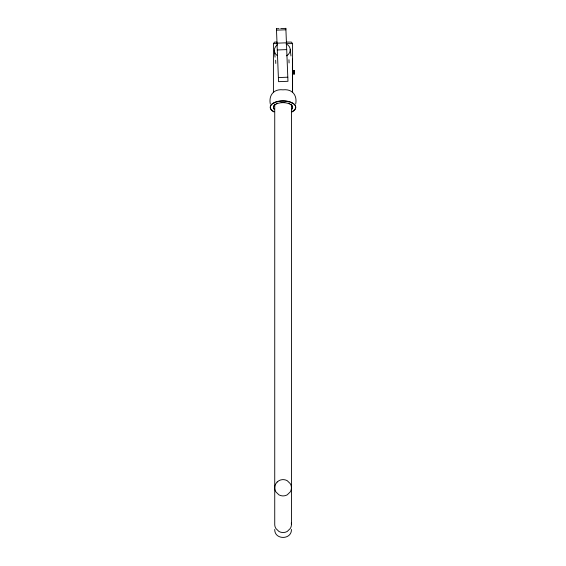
<?xml version="1.0" encoding="UTF-8"?>
<svg xmlns="http://www.w3.org/2000/svg" width="566" height="566" viewBox="0 0 566 566"><rect width="100%" height="100%" fill="white"/><g stroke="black" fill="none" stroke-linecap="round" stroke-linejoin="round"><path stroke-width="0.85" d="M292.587 73.934L294.476 73.92L294.476 72.483L292.587 72.483M294.469 72.207L294.469 70.757L292.587 70.771M294.469 73.934L294.469 70.757M270.307 104.045C268.638 95.548 273.42 88.735 283 89.831C292.58 88.735 297.362 95.548 295.693 104.045M291.426 529.436C291.787 540.063 274.376 540.063 274.736 529.436M273.413 92.4L273.413 43.617L274.552 42.089L277.078 42.089M276.449 28.746L279.017 28.647M280.722 28.576L285.858 28.371M276.498 30.154L285.915 29.779M277.022 43.179L286.431 42.804M277.29 49.971L286.707 49.603M278.387 77.577L287.804 77.202M286.361 42.089L291.419 42.089L292.587 43.617L292.587 92.4M273.413 43.617L276.901 43.617M286.488 43.617L292.587 43.617M292.587 70.899L294.476 70.842M292.587 71.04L294.476 71.033M292.587 71.316L294.476 71.316M292.587 71.67L294.476 71.67M292.587 72.066L294.476 72.066M292.587 72.894L294.476 72.894M292.587 73.262L294.476 73.262M292.587 73.566L294.476 73.566M292.587 73.792L294.476 73.792M290.259 49.596L290.966 55.942M274.326 50.615L275.055 57.152M288.957 59.72L289.085 62.939M285.858 28.3L287.967 81.292L278.55 81.667L276.441 28.675M275.656 60.244L275.784 63.463M292.403 66.371L292.558 92.23M292.403 59.14L292.565 92.194M291.426 104.038L291.426 524.385M274.736 104.038L274.736 524.385A8.172 8.08 0 0 0 275.854 528.46L278.904 531.446A8.426 8.334 0 0 0 287.252 531.446L290.308 528.46A8.172 8.08 0 0 0 291.299 522.963M285.986 43.872A7.988 6.905 -6.4 0 1 286.566 55.829M276.894 55.348A7.988 6.905 -6.4 0 1 277.453 44.742M290.966 104.491A9.587 4.79 0 0 1 291.851 108.99M274.149 108.99A9.587 4.79 0 0 1 275.034 104.491M276.222 103.769A9.587 4.79 0 0 1 277.673 103.168M281.132 102.453A9.587 4.79 0 0 1 284.868 102.453M288.327 103.168A9.587 4.79 0 0 1 289.778 103.769M274.149 109.266A9.587 4.79 0 0 1 283 102.637A9.587 4.79 0 0 1 291.851 109.266M274.022 111.644A12.7 6.346 0 0 1 274.022 102.665A12.7 6.346 0 0 1 291.978 102.665A12.7 6.346 0 0 1 291.978 111.644M273.965 111.948A12.777 6.389 0 0 1 273.965 102.913A12.777 6.389 0 0 1 292.035 102.913A12.777 6.389 0 0 1 292.035 111.948M277.177 481.999L275.854 483.689A8.172 8.08 0 0 0 275.854 491.847L278.904 494.833A8.426 8.334 0 0 0 287.252 494.833L290.308 491.847A8.172 8.08 0 0 0 290.308 483.689L287.252 480.704A8.426 8.334 0 0 0 278.904 480.704L277.177 481.999"/></g></svg>
